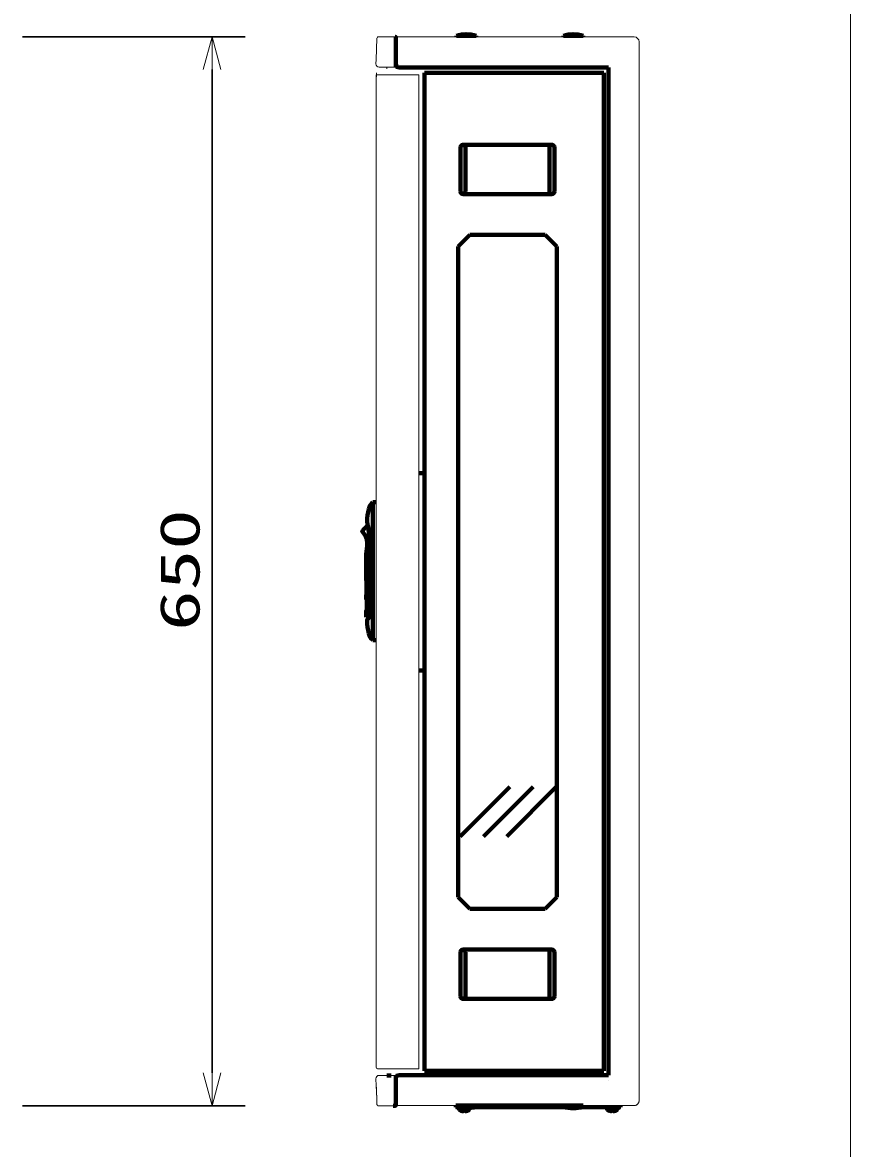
# Model space of a CAD drawing. Units: millimetres, scale not verified. Extents: x -900 to 900, y -280 to 280.
# Drawn here: x 578.7 to 629, y 132.2 to 200.6 of the extents above; entities that cross this region are included whole.
import ezdxf
from ezdxf.enums import TextEntityAlignment as Align

# ---------------------------------------------------------------- set-up
doc = ezdxf.new("R2010")
doc.units = ezdxf.units.MM
doc.header["$LTSCALE"] = 1.6
doc.linetypes.add('DOUBLE_CHAIN1', pattern=[8.8, 5, -1, 0.6, -0.6, 0.6, -1])
for name, color, linetype, lineweight in [('0-3_WAKU-M', 7, 'Continuous', 20), ('0-4_(J)SP', 1, 'Continuous', 80), ('0-5_gaikei', 3, 'Continuous', 30)]:
    doc.layers.add(name, color=color, linetype=linetype, lineweight=lineweight)
doc.styles.add('ＭＳ ゴシック', font='')
doc.styles.get('ＭＳ ゴシック').set_extended_font_data('MS Gothic')

# ---------------------------------------------------------------- blocks, each defined once
blk = doc.blocks.new('_OPEN30')
at = {"layer": '0-5_gaikei', "color": 7, "lineweight": 20}
blk.add_line((0, 0), (-5, 0), dxfattribs=at)
blk.add_lwpolyline([(-5, 1.34), (0, 0), (-5, -1.34)], dxfattribs=at)

msp = doc.modelspace()

# ---------------------------------------------------------------- linework, layer by layer
at = {"layer": '0-3_WAKU-M'}
msp.add_line((629, 241.529), (629, -238.471), dxfattribs=at)
at = {"layer": '0-4_(J)SP'}
for p, q in [((601.358, 197.947), (601.358, 199.754)), ((601.358, 199.607), (601.368, 199.607)), ((601.368, 199.607), (601.358, 199.607)), ((601.358, 199.597), (601.368, 199.597)), ((601.368, 198.117), (601.368, 199.767)), ((605.048, 199.837), (605.048, 199.767)), ((606.248, 199.837), (605.048, 199.837)), ((606.248, 199.767), (606.248, 199.837)), ((611.548, 199.837), (611.548, 199.767)), ((612.748, 199.837), (611.548, 199.837)), ((612.748, 199.767), (612.748, 199.837)), ((601.568, 197.917), (614.298, 197.917)), ((614.298, 136.627), (614.298, 197.917)), ((600.202, 197.457), (600.164, 197.457)), ((603.098, 136.881), (603.098, 197.581)), ((613.998, 197.581), (603.098, 197.581)), ((613.998, 197.581), (613.998, 136.881)), ((605.298, 190.356), (605.298, 193.056)), ((605.598, 193.056), (605.598, 190.356)), ((610.698, 190.356), (610.698, 193.056)), ((610.998, 193.056), (610.998, 190.356)), ((605.148, 187.024), (605.856, 187.731)), ((610.441, 187.731), (605.856, 187.731)), ((610.441, 187.731), (611.148, 187.024)), ((605.148, 187.024), (605.148, 147.438)), ((611.148, 147.438), (611.148, 187.024)), ((602.764, 173.231), (602.797, 173.231)), ((603.098, 173.231), (602.798, 173.231)), ((599.958, 171.467), (600.164, 171.467)), ((599.958, 171.467), (599.958, 163.078)), ((599.601, 169.187), (599.636, 168.917)), ((599.746, 164.645), (599.746, 169.217)), ((599.636, 168.917), (599.636, 164.688)), ((599.558, 166.767), (599.558, 168.248)), ((599.558, 165.582), (599.558, 165.767)), ((599.599, 164.892), (599.599, 165.542)), ((599.558, 164.468), (599.558, 164.852)), ((599.598, 164.892), (599.599, 164.892)), ((599.958, 163.079), (599.917, 163.116)), ((600.164, 163.067), (599.958, 163.067)), ((602.798, 161.231), (602.764, 161.231)), ((602.938, 161.231), (602.764, 161.231)), ((602.798, 161.231), (603.098, 161.231)), ((602.798, 161.231), (603.098, 161.231)), ((605.271, 151.141), (608.287, 154.157)), ((606.685, 151.141), (609.702, 154.157)), ((608.1, 151.141), (611.116, 154.157)), ((605.856, 146.731), (605.148, 147.438)), ((611.148, 147.438), (610.441, 146.731)), ((605.856, 146.731), (610.441, 146.731)), ((605.298, 144.106), (605.298, 141.406)), ((605.598, 141.406), (605.598, 144.106)), ((610.698, 144.106), (610.698, 141.406)), ((610.998, 141.406), (610.998, 144.106)), ((601.083, 136.607), (600.818, 136.607)), ((601.358, 134.78), (601.358, 136.577)), ((601.368, 136.417), (601.368, 134.767)), ((601.568, 136.617), (603.148, 136.617)), ((603.098, 136.881), (603.178, 136.881)), ((613.998, 136.881), (603.098, 136.881)), ((614.288, 136.617), (603.148, 136.617)), ((614.288, 136.317), (614.289, 136.317)), ((601.358, 134.937), (601.368, 134.937)), ((601.358, 134.937), (601.368, 134.937)), ((601.358, 134.937), (601.368, 134.937)), ((601.358, 134.937), (601.368, 134.937)), ((601.368, 134.937), (601.358, 134.937)), ((601.358, 134.937), (601.368, 134.937)), ((601.368, 134.927), (601.358, 134.927)), ((601.204, 134.757), (601.333, 134.757)), ((601.368, 134.767), (601.353, 134.767)), ((605.018, 134.667), (605.018, 134.767)), ((605.018, 134.767), (611.548, 134.767)), ((605.118, 134.667), (605.018, 134.667)), ((605.018, 134.667), (605.118, 134.667)), ((605.118, 134.667), (605.018, 134.667)), ((605.018, 134.667), (605.118, 134.667)), ((605.718, 134.667), (605.018, 134.667)), ((605.018, 134.667), (605.218, 134.667)), ((605.018, 134.667), (605.018, 134.667)), ((605.018, 134.667), (605.018, 134.667)), ((611.657, 134.667), (605.018, 134.667)), ((605.018, 134.667), (605.118, 134.667)), ((605.048, 134.767), (605.048, 134.697)), ((605.048, 134.767), (606.248, 134.767)), ((605.049, 134.697), (605.048, 134.697)), ((605.048, 134.697), (606.248, 134.697)), ((605.118, 134.667), (605.118, 134.597)), ((605.118, 134.597), (605.918, 134.597)), ((605.203, 134.597), (605.118, 134.597)), ((605.118, 134.597), (605.203, 134.597)), ((605.203, 134.597), (605.203, 134.502)), ((605.203, 134.502), (605.833, 134.502)), ((605.288, 134.468), (605.288, 134.466)), ((605.468, 134.468), (605.468, 134.44)), ((605.568, 134.44), (605.568, 134.468)), ((605.748, 134.466), (605.748, 134.468)), ((605.833, 134.502), (605.833, 134.597)), ((605.918, 134.597), (605.833, 134.597)), ((605.833, 134.597), (605.918, 134.597)), ((605.833, 134.502), (605.833, 134.502)), ((605.918, 134.597), (605.918, 134.667)), ((611.657, 134.667), (605.918, 134.667)), ((606.248, 134.697), (606.248, 134.767)), ((606.248, 134.697), (606.248, 134.697)), ((611.548, 134.767), (611.548, 134.697)), ((611.548, 134.767), (612.748, 134.767)), ((611.548, 134.697), (612.748, 134.697)), ((614.118, 134.667), (612.64, 134.667)), ((612.64, 134.667), (615.018, 134.667)), ((612.748, 134.697), (612.748, 134.767)), ((614.118, 134.667), (614.118, 134.597)), ((614.203, 134.597), (614.118, 134.597)), ((614.118, 134.597), (614.203, 134.597)), ((614.118, 134.597), (614.918, 134.597)), ((614.203, 134.597), (614.203, 134.502)), ((614.203, 134.502), (614.833, 134.502)), ((614.288, 134.468), (614.288, 134.466)), ((614.728, 134.667), (614.308, 134.667)), ((614.468, 134.468), (614.468, 134.44)), ((614.568, 134.44), (614.568, 134.468)), ((614.748, 134.466), (614.748, 134.468)), ((614.833, 134.502), (614.833, 134.597)), ((614.918, 134.597), (614.833, 134.597)), ((614.833, 134.597), (614.918, 134.597)), ((614.833, 134.502), (614.833, 134.502)), ((614.918, 134.597), (614.918, 134.667)), ((614.918, 134.667), (615.018, 134.667)), ((615.018, 134.767), (615.018, 134.667))]:
    msp.add_line(p, q, dxfattribs=at)
at = {"layer": '0-4_(J)SP', "color": 7, "lineweight": 20}
for p, q in [((601.368, 199.767), (615.848, 199.767)), ((616.148, 135.067), (616.148, 199.467)), ((600.356, 197.927), (601.506, 197.927)), ((601.338, 197.927), (600.356, 197.927)), ((600.478, 197.927), (600.562, 197.927)), ((600.562, 197.927), (600.845, 197.927)), ((600.845, 197.927), (601.506, 197.927)), ((601.027, 197.927), (601.013, 197.927)), ((601.083, 197.927), (601.067, 197.927)), ((601.428, 197.927), (601.083, 197.927)), ((600.164, 137.107), (600.164, 197.457)), ((601.125, 197.457), (600.164, 197.457)), ((602.764, 197.457), (601.125, 197.457)), ((600.164, 137.007), (600.164, 137.007)), ((600.244, 137.007), (600.244, 137.007)), ((600.258, 137.007), (600.256, 137.007)), ((600.258, 137.007), (600.294, 137.007)), ((600.198, 135.176), (600.156, 136.4)), ((601.338, 136.607), (600.356, 136.607)), ((601.508, 136.607), (601.338, 136.607)), ((600.165, 136.146), (600.198, 135.176)), ((600.198, 134.897), (600.198, 135.176)), ((600.292, 134.757), (601.204, 134.757)), ((600.634, 134.757), (600.292, 134.757)), ((615.848, 134.767), (601.353, 134.767)), ((612.748, 134.767), (615.068, 134.767)), ((615.808, 134.767), (615.848, 134.767))]:
    msp.add_line(p, q, dxfattribs=at)
at = {"layer": '0-4_(J)SP', "linetype": 'DOUBLE_CHAIN1'}
for p, q in [((605.448, 193.206), (610.848, 193.206)), ((605.448, 190.206), (610.848, 190.206)), ((605.448, 144.256), (610.848, 144.256)), ((605.448, 141.256), (610.848, 141.256))]:
    msp.add_line(p, q, dxfattribs=at)
at = {"layer": '0-4_(J)SP', "color": 7, "lineweight": 20}
for points in [[(600.156, 198.134), (600.165, 198.389), (600.21, 199.678)], [(600.198, 199.359), (600.198, 199.637), (600.208, 199.637)], [(600.292, 199.777), (601.204, 199.777), (601.333, 199.777)], [(602.764, 197.457), (602.764, 137.007), (600.264, 137.007)], [(601.333, 134.757), (600.634, 134.757), (600.292, 134.757)]]:
    msp.add_lwpolyline(points, dxfattribs=at)
at = {"layer": '0-4_(J)SP'}
for points in [[(599.614, 170.285), (599.614, 170.286), (599.614, 170.286), (599.614, 170.287), (599.614, 170.287), (599.614, 170.287), (599.614, 170.287)], [(599.657, 170.067), (599.655, 170.077), (599.653, 170.086), (599.651, 170.096), (599.649, 170.105), (599.647, 170.114), (599.646, 170.122), (599.644, 170.131), (599.643, 170.139), (599.641, 170.147), (599.64, 170.155), (599.638, 170.162), (599.637, 170.17), (599.635, 170.177), (599.634, 170.184), (599.633, 170.19), (599.631, 170.197), (599.63, 170.203), (599.629, 170.209), (599.628, 170.215), (599.627, 170.221), (599.626, 170.226), (599.625, 170.231), (599.624, 170.237), (599.623, 170.241), (599.622, 170.246), (599.621, 170.25), (599.62, 170.254), (599.619, 170.258), (599.619, 170.262), (599.618, 170.265), (599.617, 170.268), (599.617, 170.271), (599.616, 170.274), (599.616, 170.276), (599.616, 170.278), (599.615, 170.28), (599.615, 170.282), (599.615, 170.283), (599.614, 170.285)], [(599.717, 169.673), (599.717, 169.673), (599.717, 169.672), (599.717, 169.672), (599.717, 169.671), (599.717, 169.671), (599.716, 169.67), (599.716, 169.67), (599.716, 169.669), (599.716, 169.669), (599.716, 169.668), (599.716, 169.668), (599.716, 169.668), (599.716, 169.667), (599.716, 169.667), (599.716, 169.666), (599.716, 169.666), (599.715, 169.665), (599.715, 169.665), (599.715, 169.665), (599.715, 169.664), (599.715, 169.664), (599.715, 169.663), (599.716, 169.663), (599.716, 169.662), (599.716, 169.662)], [(599.558, 168.247), (599.558, 168.247), (599.558, 168.248), (599.558, 168.248), (599.559, 168.248), (599.559, 168.248), (599.559, 168.249), (599.559, 168.249), (599.559, 168.25), (599.559, 168.251), (599.559, 168.252), (599.559, 168.253), (599.559, 168.253), (599.56, 168.255), (599.56, 168.256), (599.56, 168.257), (599.56, 168.258), (599.56, 168.26), (599.561, 168.261), (599.561, 168.263), (599.561, 168.264), (599.561, 168.266), (599.562, 168.268), (599.562, 168.27), (599.562, 168.272), (599.563, 168.274), (599.563, 168.276), (599.563, 168.278), (599.564, 168.28), (599.564, 168.283), (599.564, 168.285), (599.565, 168.288), (599.565, 168.291), (599.566, 168.293), (599.566, 168.296), (599.566, 168.299)], [(599.559, 164.852), (599.559, 164.853), (599.559, 164.853), (599.559, 164.854), (599.558, 164.855), (599.558, 164.856), (599.558, 164.857), (599.559, 164.858), (599.559, 164.859), (599.559, 164.86), (599.559, 164.861), (599.559, 164.862), (599.56, 164.863), (599.56, 164.863), (599.56, 164.864), (599.56, 164.865), (599.561, 164.866), (599.561, 164.867), (599.562, 164.868), (599.562, 164.869), (599.562, 164.87), (599.563, 164.871), (599.563, 164.871), (599.564, 164.872), (599.564, 164.873), (599.565, 164.874), (599.565, 164.875), (599.566, 164.875), (599.566, 164.876), (599.567, 164.877), (599.567, 164.878), (599.568, 164.878), (599.569, 164.879), (599.569, 164.88), (599.57, 164.88), (599.57, 164.881), (599.571, 164.882), (599.572, 164.882), (599.573, 164.883), (599.573, 164.883)], [(599.573, 164.883), (599.574, 164.884), (599.575, 164.885), (599.575, 164.885), (599.576, 164.886), (599.577, 164.886), (599.578, 164.887), (599.579, 164.887), (599.579, 164.888), (599.58, 164.888), (599.581, 164.888), (599.582, 164.889), (599.583, 164.889), (599.584, 164.89), (599.585, 164.89), (599.585, 164.89), (599.586, 164.89), (599.587, 164.891), (599.588, 164.891), (599.589, 164.891), (599.59, 164.891), (599.591, 164.892), (599.592, 164.892), (599.593, 164.892), (599.594, 164.892), (599.595, 164.892), (599.595, 164.892), (599.596, 164.892), (599.597, 164.892), (599.598, 164.892), (599.598, 164.892), (599.598, 164.892)], [(599.617, 164.528), (599.617, 164.525), (599.616, 164.523), (599.615, 164.521), (599.614, 164.519), (599.614, 164.517), (599.613, 164.516), (599.612, 164.514), (599.611, 164.513), (599.61, 164.511), (599.61, 164.51), (599.609, 164.509), (599.608, 164.508), (599.607, 164.507), (599.607, 164.506), (599.606, 164.505), (599.605, 164.504)], [(599.636, 164.688), (599.636, 164.683), (599.636, 164.677), (599.636, 164.672), (599.636, 164.667), (599.636, 164.662), (599.636, 164.657), (599.635, 164.652), (599.635, 164.647), (599.635, 164.641), (599.635, 164.636), (599.634, 164.632), (599.634, 164.627), (599.634, 164.622), (599.633, 164.617), (599.633, 164.612), (599.632, 164.608), (599.632, 164.603), (599.631, 164.599), (599.631, 164.594), (599.63, 164.59), (599.63, 164.586), (599.629, 164.582), (599.629, 164.578), (599.628, 164.574), (599.627, 164.57), (599.627, 164.566), (599.626, 164.563), (599.625, 164.559), (599.625, 164.556), (599.624, 164.553), (599.623, 164.549), (599.623, 164.546), (599.622, 164.543), (599.621, 164.541), (599.62, 164.538), (599.62, 164.535), (599.619, 164.532), (599.618, 164.53), (599.617, 164.528)], [(599.651, 164.348), (599.652, 164.349), (599.653, 164.35), (599.653, 164.351), (599.654, 164.352), (599.655, 164.354), (599.656, 164.355), (599.657, 164.356), (599.658, 164.357), (599.659, 164.358), (599.66, 164.359), (599.661, 164.361), (599.662, 164.362), (599.664, 164.363), (599.665, 164.364), (599.666, 164.366), (599.667, 164.367), (599.668, 164.368), (599.67, 164.37), (599.671, 164.371), (599.672, 164.373), (599.673, 164.374), (599.675, 164.376), (599.676, 164.377), (599.678, 164.379), (599.679, 164.381), (599.68, 164.382), (599.682, 164.384), (599.683, 164.386), (599.685, 164.387), (599.687, 164.389), (599.688, 164.391), (599.69, 164.393), (599.691, 164.394), (599.693, 164.396), (599.695, 164.398), (599.696, 164.4), (599.698, 164.402), (599.7, 164.404), (599.702, 164.406)], [(599.702, 164.406), (599.704, 164.408), (599.706, 164.41), (599.707, 164.412), (599.709, 164.414), (599.711, 164.417), (599.713, 164.419), (599.715, 164.421)], [(599.708, 164.41), (599.708, 164.41), (599.708, 164.41), (599.708, 164.411), (599.708, 164.411), (599.708, 164.412), (599.709, 164.412), (599.709, 164.413), (599.709, 164.414), (599.71, 164.415), (599.71, 164.416), (599.71, 164.417), (599.711, 164.418), (599.711, 164.42), (599.712, 164.421), (599.712, 164.423), (599.713, 164.424), (599.713, 164.426), (599.714, 164.428), (599.714, 164.43), (599.715, 164.432), (599.716, 164.434), (599.716, 164.436), (599.717, 164.439), (599.717, 164.441), (599.718, 164.443)], [(599.614, 164.271), (599.614, 164.282), (599.616, 164.292), (599.619, 164.302), (599.623, 164.312), (599.629, 164.321), (599.635, 164.33), (599.637, 164.332), (599.637, 164.332), (599.637, 164.332), (599.637, 164.332), (599.637, 164.333), (599.637, 164.333), (599.638, 164.333), (599.638, 164.333), (599.638, 164.334), (599.638, 164.334), (599.638, 164.334), (599.639, 164.334), (599.639, 164.335), (599.639, 164.335), (599.64, 164.336), (599.64, 164.336), (599.641, 164.337), (599.641, 164.337), (599.642, 164.338), (599.642, 164.338), (599.643, 164.339), (599.643, 164.34), (599.644, 164.34), (599.644, 164.341), (599.645, 164.342), (599.646, 164.342), (599.646, 164.343), (599.647, 164.344), (599.648, 164.345), (599.648, 164.346), (599.649, 164.347), (599.65, 164.348), (599.651, 164.348)], [(605.468, 134.44), (605.468, 134.439), (605.468, 134.439), (605.468, 134.438), (605.467, 134.438), (605.467, 134.437), (605.466, 134.437), (605.465, 134.436), (605.464, 134.436), (605.463, 134.436), (605.462, 134.436), (605.46, 134.435), (605.459, 134.435), (605.457, 134.435), (605.455, 134.435), (605.453, 134.435), (605.451, 134.435), (605.449, 134.435), (605.447, 134.435), (605.444, 134.435), (605.442, 134.435), (605.44, 134.435), (605.437, 134.435), (605.434, 134.435), (605.432, 134.435), (605.429, 134.436), (605.426, 134.436), (605.423, 134.436), (605.42, 134.436), (605.417, 134.437), (605.414, 134.437), (605.411, 134.438), (605.408, 134.438), (605.405, 134.439), (605.402, 134.439), (605.398, 134.44)], [(605.638, 134.44), (605.635, 134.439), (605.632, 134.439), (605.629, 134.438), (605.626, 134.438), (605.623, 134.437), (605.62, 134.437), (605.617, 134.436), (605.614, 134.436), (605.611, 134.436), (605.608, 134.436), (605.605, 134.435), (605.603, 134.435), (605.6, 134.435), (605.597, 134.435), (605.595, 134.435), (605.592, 134.435), (605.59, 134.435), (605.588, 134.435), (605.586, 134.435), (605.584, 134.435), (605.582, 134.435), (605.58, 134.435), (605.578, 134.435), (605.577, 134.435), (605.575, 134.436), (605.574, 134.436), (605.573, 134.436), (605.572, 134.436), (605.571, 134.437), (605.57, 134.437), (605.57, 134.438), (605.569, 134.438), (605.569, 134.439), (605.568, 134.439), (605.568, 134.44)], [(614.468, 134.44), (614.468, 134.439), (614.468, 134.439), (614.468, 134.438), (614.467, 134.438), (614.467, 134.437), (614.466, 134.437), (614.465, 134.436), (614.464, 134.436), (614.463, 134.436), (614.462, 134.436), (614.46, 134.435), (614.459, 134.435), (614.457, 134.435), (614.455, 134.435), (614.453, 134.435), (614.451, 134.435), (614.449, 134.435), (614.447, 134.435), (614.444, 134.435), (614.442, 134.435), (614.44, 134.435), (614.437, 134.435), (614.434, 134.435), (614.432, 134.435), (614.429, 134.436), (614.426, 134.436), (614.423, 134.436), (614.42, 134.436), (614.417, 134.437), (614.414, 134.437), (614.411, 134.438), (614.408, 134.438), (614.405, 134.439), (614.402, 134.439), (614.398, 134.44)], [(614.638, 134.44), (614.635, 134.439), (614.632, 134.439), (614.629, 134.438), (614.626, 134.438), (614.623, 134.437), (614.62, 134.437), (614.617, 134.436), (614.614, 134.436), (614.611, 134.436), (614.608, 134.436), (614.605, 134.435), (614.603, 134.435), (614.6, 134.435), (614.597, 134.435), (614.595, 134.435), (614.592, 134.435), (614.59, 134.435), (614.588, 134.435), (614.586, 134.435), (614.584, 134.435), (614.582, 134.435), (614.58, 134.435), (614.578, 134.435), (614.577, 134.435), (614.575, 134.436), (614.574, 134.436), (614.573, 134.436), (614.572, 134.436), (614.571, 134.437), (614.57, 134.437), (614.57, 134.438), (614.569, 134.438), (614.569, 134.439), (614.568, 134.439), (614.568, 134.44)]]:
    msp.add_lwpolyline(points, dxfattribs=at)
at = {"layer": '0-4_(J)SP', "color": 7, "lineweight": 20}
for centre, radius, start, end in [((600.328, 199.637), 0.13, 153.673, 180), ((600.308, 199.679), 0.0981, 131.87111, 180.60177), ((600.293, 199.712), 0.0654, 90.73407, 120.43599), ((600.293, 199.712), 0.0654, 90.73473, 120.43632), ((615.848, 199.467), 0.3, 0, 90), ((615.938, 199.612), 0.13, 50.26464, 66.09869), ((600.356, 198.127), 0.2, 178, 270), ((600.356, 198.127), 0.2, 180, 270), ((600.478, 197.947), 0.02, 270, 271.19339), ((600.264, 137.107), 0.1, 180, 270), ((600.294, 137.137), 0.13, 268.24673, 270), ((600.356, 136.407), 0.2, 90, 182), ((600.356, 136.407), 0.2, 180, 182), ((600.356, 136.407), 0.2, 180, 182), ((600.356, 136.407), 0.2, 180, 182), ((615.848, 135.067), 0.3, 270, 0), ((615.848, 135.067), 0.3, 270, 0), ((615.848, 135.067), 0.3, 305.1418, 0), ((615.848, 135.067), 0.3, 305.13112, 0), ((600.328, 134.897), 0.13, 180, 206.32718), ((600.328, 134.897), 0.13, 180, 206.33898), ((600.308, 134.856), 0.0981, 187.92845, 228.12905), ((600.293, 134.824), 0.067, 239.92576, 268.90319), ((600.293, 134.824), 0.067, 239.92606, 268.90388), ((615.848, 135.067), 0.3, 270, 298.51313), ((615.848, 135.067), 0.3, 270, 298.52575), ((615.938, 134.922), 0.13, 294.18845, 309.46842), ((615.938, 134.922), 0.13, 294.15951, 309.49536)]:
    msp.add_arc(centre, radius, start, end, dxfattribs=at)
at = {"layer": '0-4_(J)SP'}
for centre, radius, start, end in [((601.339, 199.754), 0.0197, 0.21486, 90.98874), ((605.648, 197.882), 2.045, 72.93847, 107.06153), ((612.148, 197.882), 2.045, 72.93847, 107.06153), ((600.818, 197.947), 0.02, 268.77874, 270), ((601.338, 197.947), 0.02, 270, 0), ((601.568, 198.117), 0.2, 180, 270), ((601.568, 198.117), 0.2, 180, 270), ((605.448, 193.056), 0.15, 0, 180), ((610.848, 193.056), 0.15, 0, 180), ((605.448, 190.356), 0.15, 180, 0), ((610.848, 190.356), 0.15, 180, 0), ((602.798, 172.731), 0.5, 90, 93.99816), ((600.498, 170.877), 0.8, 132.45206, 167.36408), ((604.108, 170.067), 4.5, 167.36408, 177.22136), ((600.946, 168.539), 2, 136.52227, 143.74993), ((599.858, 169.572), 0.5, 114.68397, 136.52227), ((595.25, 169.185), 4.494, 6.23439, 11.32351), ((599.374, 169.693), 0.05, 143.74331, 223.88233), ((599.374, 169.693), 0.05, 171.9137, 179.02821), ((598.568, 168.917), 1.069, 29.78808, 43.88237), ((598.568, 168.917), 1.069, 14.63643, 29.78808), ((595.782, 169.167), 3.965, 0.72197, 7.16408), ((595.091, 168.97), 4.525, 351.47453, 359.96878), ((595.088, 168.97), 4.528, 351.47737, 352.77393), ((595.184, 166.267), 4.403, 353.47924, 6.52076), ((599.598, 165.581), 0.0391, 179.86193, 270.89523), ((597.734, 166.594), 2.805, 310.56843, 311.83763), ((599.89, 165.637), 1.22, 254.42198, 262.37767), ((598.966, 164.636), 0.777, 345.60556, 349.19863), ((599.023, 164.646), 0.723, 346.28751, 359.9467), ((604.108, 164.467), 4.5, 182.50499, 192.63592), ((600.498, 163.658), 0.8, 192.63592, 227.59809), ((602.798, 161.731), 0.5, 266.00184, 270), ((602.798, 161.731), 0.5, 266.00184, 270), ((605.448, 144.106), 0.15, 0, 180), ((610.848, 144.106), 0.15, 0, 180), ((605.448, 141.406), 0.15, 180, 0), ((610.848, 141.406), 0.15, 180, 0), ((601.338, 136.587), 0.02, 0, 90), ((601.568, 136.417), 0.2, 90, 180), ((601.339, 134.781), 0.0197, 269.01124, 359.78513), ((605.648, 136.652), 2.045, 252.93847, 287.06153), ((605.648, 136.652), 2.045, 252.93847, 287.06153), ((605.518, 135.127), 0.7, 243.25632, 250.81791), ((605.518, 135.127), 0.7, 243.25632, 250.81791), ((605.518, 135.127), 0.7, 243.25632, 250.81791), ((605.518, 135.127), 0.698, 250.76686, 260.10358), ((605.518, 135.127), 0.661, 265.66272, 274.33728), ((605.518, 135.127), 0.698, 279.89642, 289.23314), ((605.518, 135.127), 0.7, 289.18209, 296.74368), ((605.518, 135.127), 0.7, 289.18209, 296.74368), ((605.518, 135.127), 0.7, 289.18209, 296.74368), ((612.148, 136.652), 2.045, 252.93847, 287.06153), ((614.518, 135.127), 0.7, 243.25632, 250.81791), ((614.518, 135.127), 0.7, 243.25632, 250.81791), ((614.518, 135.127), 0.7, 243.25632, 250.81791), ((614.518, 135.127), 0.698, 250.76686, 260.10358), ((614.518, 135.127), 0.698, 250.76686, 260.10358), ((614.518, 135.127), 0.661, 265.66272, 274.33728), ((614.518, 135.127), 0.698, 279.89642, 289.23314), ((614.518, 135.127), 0.698, 279.89642, 289.23314), ((614.518, 135.127), 0.698, 279.89642, 289.23314), ((614.518, 135.127), 0.7, 289.18209, 296.74368)]:
    msp.add_arc(centre, radius, start, end, dxfattribs=at)
at = {"layer": '0-4_(J)SP', "color": 7, "lineweight": 20}
for centre, major_axis, start_param, end_param in [((600.284, 199.725), (0.0243, -0.0437), 3.127853, 3.649942), ((600.284, 199.725), (0.0243, -0.0437), 3.127853, 3.649936), ((600.284, 134.81), (0.0243, 0.0437), 2.63325, 3.165204), ((600.284, 134.81), (0.0243, 0.0437), 2.633244, 3.165205)]:
    msp.add_ellipse(centre, major_axis=major_axis, ratio=0.956721, start_param=start_param, end_param=end_param, dxfattribs=at)
at = {"layer": '0-4_(J)SP'}
for centre, major_axis, ratio, start_param, end_param in [((601.333, 199.477), (0, -0.3), 0.121739, 2.991062, 3.141593), ((601.333, 134.777), (0, -0.02), 0.9916, 6.283185, 6.989843), ((601.333, 135.057), (0, 0.3), 0.121739, 3.141593, 3.292125)]:
    msp.add_ellipse(centre, major_axis=major_axis, ratio=ratio, start_param=start_param, end_param=end_param, dxfattribs=at)
at = {"layer": '0-5_gaikei'}
for p, q in [((578.669, 199.777), (592.195, 199.777)), ((590.195, 197.777), (590.195, 136.757)), ((578.669, 134.757), (592.195, 134.757))]:
    msp.add_line(p, q, dxfattribs=at)

# ---------------------------------------------------------------- block references
at = {"layer": '0-5_gaikei', "xscale": 0.4, "yscale": 0.4}
for p, rotation in [((590.195, 199.777), 90), ((590.195, 134.757), 270)]:
    msp.add_blockref('_OPEN30', p, dxfattribs=dict(at, rotation=rotation))

# ---------------------------------------------------------------- texts
at = {"layer": '0-5_gaikei', "style": 'ＭＳ ゴシック', "width": 1.5}
msp.add_text('650', height=2.419, rotation=90, dxfattribs=at).set_placement((590.157, 163.636), align=Align.BOTTOM_LEFT)

doc.saveas('drawing.dxf')
